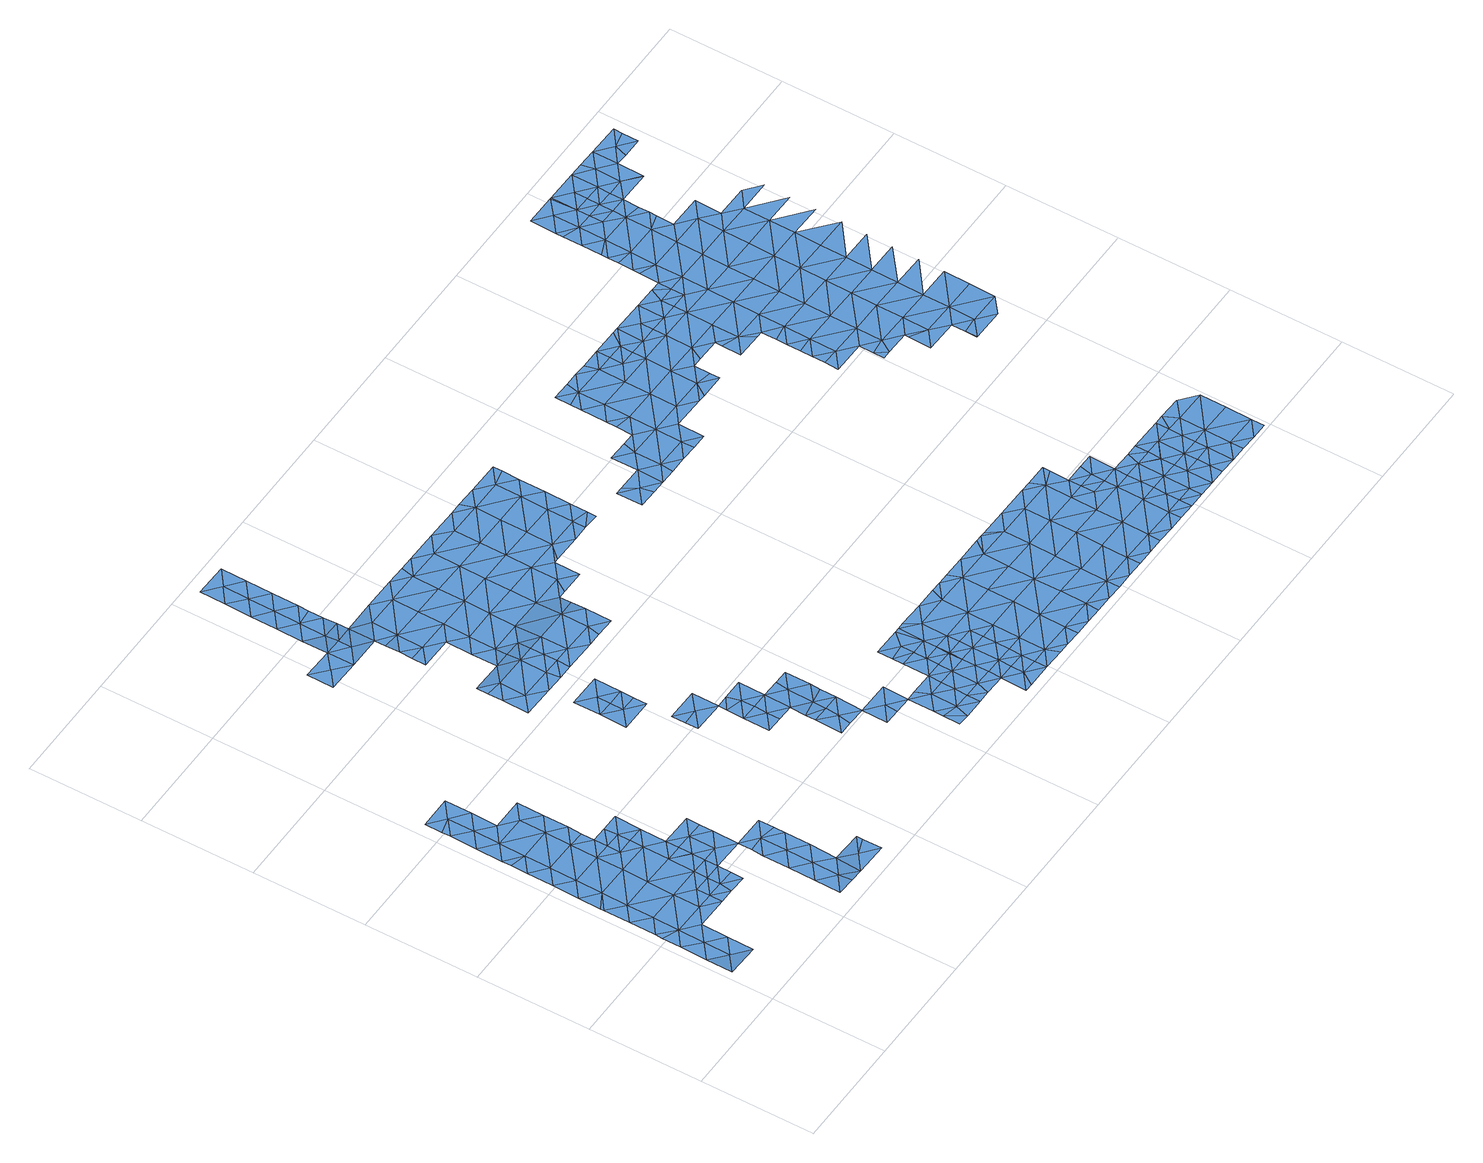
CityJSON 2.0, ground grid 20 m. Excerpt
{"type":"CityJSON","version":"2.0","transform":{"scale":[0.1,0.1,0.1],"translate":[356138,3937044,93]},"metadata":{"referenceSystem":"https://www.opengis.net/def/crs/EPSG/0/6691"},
"CityObjects":{
"waterbody1":{"type":"WaterBody","attributes":{"name":"10","class":"1140","function":"1","WaterBodyRiverFloodingRiskAttribute.description":"5","WaterBodyRiverFloodingRiskAttribute.rankOrg":"2","WaterBodyRiverFloodingRiskAttribute.adminType":"2","WaterBodyRiverFloodingRiskAttribute.scale":"L2"},"geometry":[{"type":"MultiSurface","lod":"1","boundaries":[[[0,1,2]],[[3,4,5]],[[6,7,8]],[[9,10,11]],[[12,13,14]],[[15,12,14]],[[16,15,17]],[[17,15,14]],[[18,19,20]],[[21,22,19]],[[20,12,23]],[[12,20,13]],[[20,19,13]],[[13,19,24]],[[1,25,2]],[[24,19,22]],[[22,26,24]],[[26,22,27]],[[27,22,28]],[[28,22,29]],[[29,22,21]],[[0,2,30]],[[31,30,2]],[[32,33,7]],[[33,34,7]],[[34,8,7]],[[25,3,5]],[[5,35,25]],[[36,37,38]],[[39,30,31]],[[2,40,31]],[[41,42,40]],[[41,43,42]],[[44,42,43]],[[44,10,9]],[[45,46,47]],[[37,40,2]],[[31,40,42]],[[9,42,44]],[[48,26,27]],[[13,24,9]],[[11,13,9]],[[14,13,11]],[[49,3,25]],[[1,49,25]],[[49,50,3]],[[50,4,3]],[[51,7,6]],[[7,51,32]],[[52,8,34]],[[5,8,52]],[[4,8,5]],[[6,8,4]],[[53,5,52]],[[5,53,35]],[[54,35,53]],[[38,35,54]],[[37,35,38]],[[35,37,25]],[[25,37,2]],[[40,37,36]],[[40,36,41]],[[45,55,46]],[[45,17,55]],[[45,16,17]],[[47,16,45]],[[19,56,21]],[[18,56,19]],[[57,56,18]],[[58,12,15]],[[23,12,58]],[[11,10,59]],[[14,11,59]],[[17,14,60]],[[60,55,17]],[[61,39,31]],[[62,61,31]],[[62,26,61]],[[63,61,26]],[[62,31,42]],[[9,62,42]],[[24,62,9]],[[48,63,26]],[[24,26,62]],[[64,14,59]],[[14,64,60]]]}]},
"waterbody2":{"type":"WaterBody","attributes":{"name":"10","class":"1140","function":"1","WaterBodyRiverFloodingRiskAttribute.description":"5","WaterBodyRiverFloodingRiskAttribute.rankOrg":"1","WaterBodyRiverFloodingRiskAttribute.adminType":"2","WaterBodyRiverFloodingRiskAttribute.scale":"L2"},"geometry":[{"type":"MultiSurface","lod":"1","boundaries":[[[23,18,20]],[[65,66,67]],[[23,68,65]],[[23,58,68]],[[65,68,66]],[[18,23,65]],[[65,67,57]],[[65,57,18]]]}]},
"waterbody3":{"type":"WaterBody","attributes":{"name":"10","class":"1140","function":"1","WaterBodyRiverFloodingRiskAttribute.description":"5","WaterBodyRiverFloodingRiskAttribute.rankOrg":"1","WaterBodyRiverFloodingRiskAttribute.adminType":"2","WaterBodyRiverFloodingRiskAttribute.scale":"L2"},"geometry":[{"type":"MultiSurface","lod":"1","boundaries":[[[69,70,71]],[[70,30,39]],[[70,39,71]],[[48,69,71]],[[63,48,71]],[[63,71,61]],[[61,71,39]]]}]},
"waterbody4":{"type":"WaterBody","attributes":{"name":"10","class":"1140","function":"1","WaterBodyRiverFloodingRiskAttribute.description":"5","WaterBodyRiverFloodingRiskAttribute.rankOrg":"1","WaterBodyRiverFloodingRiskAttribute.adminType":"2","WaterBodyRiverFloodingRiskAttribute.scale":"L2"},"geometry":[{"type":"MultiSurface","lod":"1","boundaries":[[[29,72,28]],[[28,72,27]],[[73,74,57]],[[74,21,56]],[[21,74,72]],[[75,72,74]],[[72,75,76]],[[72,76,77]],[[72,29,21]],[[73,75,74]],[[72,77,27]],[[56,57,74]]]}]},
"waterbody5":{"type":"WaterBody","attributes":{"name":"10","class":"1140","function":"1","WaterBodyRiverFloodingRiskAttribute.description":"5","WaterBodyRiverFloodingRiskAttribute.rankOrg":"1","WaterBodyRiverFloodingRiskAttribute.adminType":"2","WaterBodyRiverFloodingRiskAttribute.scale":"L2"},"geometry":[{"type":"MultiSurface","lod":"1","boundaries":[[[78,79,73]],[[80,81,82]],[[81,80,83]],[[83,84,81]],[[85,86,87]],[[88,82,81]],[[85,87,88]],[[89,85,88]],[[90,79,91]],[[91,79,92]],[[92,79,93]],[[93,79,78]],[[87,94,95]],[[96,73,79]],[[88,87,82]],[[85,89,92]],[[92,97,85]],[[97,86,85]],[[86,94,87]],[[95,82,87]],[[84,88,81]],[[92,93,97]],[[91,92,89]],[[90,96,79]]]}]},
"waterbody6":{"type":"WaterBody","attributes":{"name":"10","class":"1140","function":"1","WaterBodyRiverFloodingRiskAttribute.description":"5","WaterBodyRiverFloodingRiskAttribute.rankOrg":"1","WaterBodyRiverFloodingRiskAttribute.adminType":"2","WaterBodyRiverFloodingRiskAttribute.scale":"L2"},"geometry":[{"type":"MultiSurface","lod":"1","boundaries":[[[98,99,100]],[[98,101,99]],[[99,102,100]],[[103,101,104]],[[105,104,101]],[[98,105,101]],[[102,106,100]],[[103,99,101]],[[106,98,100]]]}]},
"waterbody7":{"type":"WaterBody","attributes":{"name":"10","class":"1140","function":"1","WaterBodyRiverFloodingRiskAttribute.description":"5","WaterBodyRiverFloodingRiskAttribute.rankOrg":"2","WaterBodyRiverFloodingRiskAttribute.adminType":"2","WaterBodyRiverFloodingRiskAttribute.scale":"L2"},"geometry":[{"type":"MultiSurface","lod":"1","boundaries":[[[107,108,109]],[[110,109,111]],[[110,112,109]],[[109,112,113]],[[109,108,111]],[[113,107,109]]]}]},
"waterbody8":{"type":"WaterBody","attributes":{"name":"10","class":"1140","function":"1","WaterBodyRiverFloodingRiskAttribute.description":"5","WaterBodyRiverFloodingRiskAttribute.rankOrg":"1","WaterBodyRiverFloodingRiskAttribute.adminType":"2","WaterBodyRiverFloodingRiskAttribute.scale":"L2"},"geometry":[{"type":"MultiSurface","lod":"1","boundaries":[[[110,111,114]],[[110,114,112]],[[114,115,116]],[[114,111,115]],[[112,114,116]]]}]},
"waterbody9":{"type":"WaterBody","attributes":{"name":"10","class":"1140","function":"1","WaterBodyRiverFloodingRiskAttribute.description":"5","WaterBodyRiverFloodingRiskAttribute.rankOrg":"1","WaterBodyRiverFloodingRiskAttribute.adminType":"2","WaterBodyRiverFloodingRiskAttribute.scale":"L2"},"geometry":[{"type":"MultiSurface","lod":"1","boundaries":[[[117,118,119]],[[120,118,121]],[[121,118,122]],[[123,121,124]],[[125,126,127]],[[128,119,120]],[[129,120,123]],[[128,120,129]],[[121,130,124]],[[122,130,121]],[[123,120,121]],[[125,119,128]],[[120,119,118]],[[127,119,125]],[[119,127,117]],[[131,118,117]],[[132,122,118]],[[133,118,131]],[[118,133,132]]]}]},
"waterbody10":{"type":"WaterBody","attributes":{"name":"10","class":"1140","function":"1","WaterBodyRiverFloodingRiskAttribute.description":"5","WaterBodyRiverFloodingRiskAttribute.rankOrg":"2","WaterBodyRiverFloodingRiskAttribute.adminType":"2","WaterBodyRiverFloodingRiskAttribute.scale":"L2"},"geometry":[{"type":"MultiSurface","lod":"1","boundaries":[[[134,135,136]],[[137,134,138]],[[139,134,136]],[[135,134,137]],[[134,139,138]]]}]},
"waterbody11":{"type":"WaterBody","attributes":{"name":"10","class":"1140","function":"1","WaterBodyRiverFloodingRiskAttribute.description":"5","WaterBodyRiverFloodingRiskAttribute.rankOrg":"2","WaterBodyRiverFloodingRiskAttribute.adminType":"2","WaterBodyRiverFloodingRiskAttribute.scale":"L2"},"geometry":[{"type":"MultiSurface","lod":"1","boundaries":[[[140,141,142]],[[143,144,142]],[[144,145,142]],[[145,146,142]],[[142,141,143]],[[146,140,142]]]}]},
"waterbody12":{"type":"WaterBody","attributes":{"name":"10","class":"1140","function":"1","WaterBodyRiverFloodingRiskAttribute.description":"5","WaterBodyRiverFloodingRiskAttribute.rankOrg":"2","WaterBodyRiverFloodingRiskAttribute.adminType":"2","WaterBodyRiverFloodingRiskAttribute.scale":"L2"},"geometry":[{"type":"MultiSurface","lod":"1","boundaries":[[[147,148,149]],[[150,147,149]],[[151,152,153]],[[152,154,153]],[[150,154,152]],[[153,154,155]],[[154,156,155]],[[153,155,157]],[[156,154,149]],[[158,151,153]],[[159,151,158]],[[160,161,162]],[[163,99,162]],[[163,158,157]],[[158,162,161]],[[148,156,149]],[[150,149,154]],[[158,163,162]],[[103,162,99]],[[103,160,162]],[[104,160,103]],[[159,158,161]],[[157,158,153]]]}]},
"waterbody13":{"type":"WaterBody","attributes":{"name":"10","class":"1140","function":"1","WaterBodyRiverFloodingRiskAttribute.description":"5","WaterBodyRiverFloodingRiskAttribute.rankOrg":"1","WaterBodyRiverFloodingRiskAttribute.adminType":"2","WaterBodyRiverFloodingRiskAttribute.scale":"L2"},"geometry":[{"type":"MultiSurface","lod":"1","boundaries":[[[164,165,166]],[[165,167,166]],[[167,165,135]],[[143,141,166]],[[144,143,166]],[[167,144,166]],[[141,164,166]]]}]},
"waterbody14":{"type":"WaterBody","attributes":{"name":"10","class":"1140","function":"1","WaterBodyRiverFloodingRiskAttribute.description":"5","WaterBodyRiverFloodingRiskAttribute.rankOrg":"2","WaterBodyRiverFloodingRiskAttribute.adminType":"2","WaterBodyRiverFloodingRiskAttribute.scale":"L2"},"geometry":[{"type":"MultiSurface","lod":"1","boundaries":[[[168,169,170]],[[170,169,171]],[[170,172,168]],[[172,170,173]],[[174,173,170]],[[171,174,170]]]}]},
"waterbody15":{"type":"WaterBody","attributes":{"name":"10","class":"1140","function":"1","WaterBodyRiverFloodingRiskAttribute.description":"5","WaterBodyRiverFloodingRiskAttribute.rankOrg":"1","WaterBodyRiverFloodingRiskAttribute.adminType":"2","WaterBodyRiverFloodingRiskAttribute.scale":"L2"},"geometry":[{"type":"MultiSurface","lod":"1","boundaries":[[[174,171,175]],[[175,176,174]],[[176,175,140]],[[177,175,171]],[[176,173,174]],[[178,179,141]],[[179,178,180]],[[178,181,180]],[[181,178,175]],[[181,175,177]],[[140,178,141]],[[175,178,140]]]}]},
"waterbody16":{"type":"WaterBody","attributes":{"name":"10","class":"1140","function":"1","WaterBodyRiverFloodingRiskAttribute.description":"5","WaterBodyRiverFloodingRiskAttribute.rankOrg":"2","WaterBodyRiverFloodingRiskAttribute.adminType":"2","WaterBodyRiverFloodingRiskAttribute.scale":"L2"},"geometry":[{"type":"MultiSurface","lod":"1","boundaries":[[[182,183,184]],[[184,183,169]],[[183,185,169]],[[186,185,183]],[[182,186,183]]]}]},
"waterbody17":{"type":"WaterBody","attributes":{"name":"10","class":"1140","function":"1","WaterBodyRiverFloodingRiskAttribute.description":"5","WaterBodyRiverFloodingRiskAttribute.rankOrg":"2","WaterBodyRiverFloodingRiskAttribute.adminType":"2","WaterBodyRiverFloodingRiskAttribute.scale":"L2"},"geometry":[{"type":"MultiSurface","lod":"1","boundaries":[[[187,188,189]],[[188,190,189]],[[191,189,190]],[[192,189,193]],[[194,189,192]],[[194,187,189]],[[187,194,195]],[[196,193,197]],[[193,196,186]],[[193,186,192]],[[198,197,193]],[[198,193,191]],[[191,193,189]]]}]},
"waterbody18":{"type":"WaterBody","attributes":{"name":"10","class":"1140","function":"1","WaterBodyRiverFloodingRiskAttribute.description":"5","WaterBodyRiverFloodingRiskAttribute.rankOrg":"2","WaterBodyRiverFloodingRiskAttribute.adminType":"2","WaterBodyRiverFloodingRiskAttribute.scale":"L2"},"geometry":[{"type":"MultiSurface","lod":"1","boundaries":[[[199,200,201]],[[202,200,199]],[[202,203,200]],[[204,203,202]],[[131,117,205]],[[199,201,206]],[[207,208,209]],[[208,207,210]],[[210,207,211]],[[212,213,214]],[[211,212,214]],[[215,212,211]],[[216,212,215]],[[212,216,217]],[[217,216,218]],[[218,216,105]],[[105,216,219]],[[104,105,219]],[[220,221,222]],[[220,199,221]],[[223,224,225]],[[219,223,225]],[[216,226,223]],[[220,227,202]],[[200,203,228]],[[220,202,199]],[[201,200,229]],[[199,206,221]],[[229,230,201]],[[231,232,229]],[[231,233,234]],[[235,203,204]],[[203,235,236]],[[127,126,237]],[[127,237,117]],[[117,237,205]],[[238,205,237]],[[239,240,238]],[[240,241,209]],[[207,209,242]],[[208,210,122]],[[211,207,215]],[[215,226,216]],[[212,217,213]],[[219,216,223]],[[219,225,104]],[[243,231,234]],[[244,231,243]],[[244,232,231]],[[232,245,229]],[[230,229,245]],[[201,230,206]],[[235,246,236]],[[247,246,235]],[[247,248,246]],[[247,249,248]],[[249,247,239]],[[247,240,239]],[[250,238,251]],[[251,238,252]],[[252,238,237]],[[253,252,237]],[[253,254,252]],[[251,252,255]],[[255,252,254]],[[126,253,237]],[[239,238,250]],[[256,257,258]],[[259,257,256]],[[259,260,257]],[[234,233,261]],[[233,262,261]],[[233,263,262]],[[228,263,233]],[[203,263,228]],[[229,228,233]],[[229,200,228]],[[233,231,229]],[[263,236,262]],[[262,236,257]],[[261,262,260]],[[260,262,257]],[[264,259,256]],[[258,257,236]],[[265,258,236]],[[247,235,240]],[[240,235,241]],[[265,236,246]],[[236,263,203]],[[241,235,204]],[[241,204,209]],[[209,204,242]],[[204,202,242]],[[227,242,202]],[[226,242,227]],[[226,215,242]],[[215,207,242]],[[226,227,223]],[[227,220,223]],[[220,224,223]],[[220,222,224]],[[132,133,208]],[[132,208,122]],[[131,205,133]],[[266,205,238]],[[266,238,240]],[[209,266,240]],[[266,209,208]],[[133,205,266]],[[208,133,266]]]}]},
"waterbody19":{"type":"WaterBody","attributes":{"name":"10","class":"1140","function":"1","WaterBodyRiverFloodingRiskAttribute.description":"5","WaterBodyRiverFloodingRiskAttribute.rankOrg":"1","WaterBodyRiverFloodingRiskAttribute.adminType":"2","WaterBodyRiverFloodingRiskAttribute.scale":"L2"},"geometry":[{"type":"MultiSurface","lod":"1","boundaries":[[[191,267,198]],[[268,269,270]],[[190,271,270]],[[271,268,270]],[[188,271,190]],[[272,273,274]],[[274,275,267]],[[270,191,190]],[[272,274,267]],[[276,270,269]],[[267,270,276]],[[191,270,267]],[[198,267,197]],[[275,197,267]],[[276,272,267]]]}]},
"waterbody20":{"type":"WaterBody","attributes":{"name":"10","class":"1140","function":"1","WaterBodyRiverFloodingRiskAttribute.description":"5","WaterBodyRiverFloodingRiskAttribute.rankOrg":"2","WaterBodyRiverFloodingRiskAttribute.adminType":"2","WaterBodyRiverFloodingRiskAttribute.scale":"L2"},"geometry":[{"type":"MultiSurface","lod":"1","boundaries":[[[277,278,279]],[[279,280,197]],[[279,197,275]],[[279,278,281]],[[281,280,279]],[[277,274,273]],[[275,274,279]],[[277,279,274]]]}]},
"waterbody21":{"type":"WaterBody","attributes":{"name":"10","class":"1140","function":"1","WaterBodyRiverFloodingRiskAttribute.description":"5","WaterBodyRiverFloodingRiskAttribute.rankOrg":"1","WaterBodyRiverFloodingRiskAttribute.adminType":"2","WaterBodyRiverFloodingRiskAttribute.scale":"L2"},"geometry":[{"type":"MultiSurface","lod":"1","boundaries":[[[282,283,284]],[[283,282,285]],[[286,283,285]],[[283,268,284]],[[287,268,283]],[[283,286,288]],[[288,287,283]]]}]},
"waterbody22":{"type":"WaterBody","attributes":{"name":"10","class":"1140","function":"1","WaterBodyRiverFloodingRiskAttribute.description":"5","WaterBodyRiverFloodingRiskAttribute.rankOrg":"2","WaterBodyRiverFloodingRiskAttribute.adminType":"2","WaterBodyRiverFloodingRiskAttribute.scale":"L2"},"geometry":[{"type":"MultiSurface","lod":"1","boundaries":[[[289,276,269]],[[276,290,272]],[[272,290,273]],[[291,273,290]],[[292,293,289]],[[289,290,276]],[[287,289,268]],[[293,290,289]],[[294,291,290]],[[269,268,289]],[[293,295,290]],[[295,294,290]],[[287,288,289]],[[292,289,288]]]}]},
"waterbody23":{"type":"WaterBody","attributes":{"name":"10","class":"1140","function":"1","WaterBodyRiverFloodingRiskAttribute.description":"5","WaterBodyRiverFloodingRiskAttribute.rankOrg":"3","WaterBodyRiverFloodingRiskAttribute.adminType":"2","WaterBodyRiverFloodingRiskAttribute.scale":"L2"},"geometry":[{"type":"MultiSurface","lod":"1","boundaries":[[[296,297,298]],[[297,296,299]],[[296,300,299]],[[296,301,300]],[[300,301,302]],[[302,301,303]],[[303,301,304]],[[304,301,298]],[[304,298,305]],[[305,298,306]],[[306,298,307]],[[298,308,307]],[[307,308,309]],[[309,308,310]],[[308,297,310]],[[311,310,297]],[[310,311,312]],[[312,311,313]],[[313,311,314]],[[311,315,314]],[[315,316,314]],[[317,316,315]],[[317,318,316]],[[317,319,318]],[[317,320,319]],[[317,321,320]],[[317,322,321]],[[299,322,317]],[[323,322,299]],[[324,322,323]],[[322,324,325]],[[326,324,327]],[[327,328,326]],[[329,328,327]],[[330,331,332]],[[333,334,303]],[[335,303,334]],[[333,303,336]],[[336,303,337]],[[338,336,337]],[[339,340,341]],[[337,341,340]],[[341,337,305]],[[342,343,293]],[[342,306,343]],[[343,306,344]],[[343,344,294]],[[294,344,345]],[[345,344,346]],[[346,344,347]],[[344,309,347]],[[309,348,347]],[[349,348,309]],[[350,310,351]],[[352,347,353]],[[354,346,352]],[[346,354,355]],[[280,281,356]],[[356,281,357]],[[281,278,357]],[[277,273,345]],[[273,291,345]],[[277,345,278]],[[278,358,357]],[[358,278,355]],[[357,359,356]],[[358,359,357]],[[346,355,278]],[[349,309,350]],[[348,353,347]],[[347,352,346]],[[345,346,278]],[[291,294,345]],[[343,294,295]],[[295,293,343]],[[342,293,292]],[[339,341,360]],[[337,340,338]],[[335,334,361]],[[361,362,335]],[[335,362,332]],[[363,335,332]],[[335,363,302]],[[362,330,332]],[[364,363,332]],[[363,364,327]],[[327,364,365]],[[327,323,363]],[[300,363,323]],[[365,364,366]],[[329,327,365]],[[327,324,323]],[[325,321,322]],[[299,317,315]],[[312,351,310]],[[311,297,315]],[[309,310,350]],[[344,307,309]],[[306,307,344]],[[305,306,342]],[[337,304,305]],[[337,303,304]],[[303,335,302]],[[300,302,363]],[[300,323,299]],[[297,299,315]],[[298,297,308]],[[301,296,298]],[[367,364,368]],[[332,368,364]],[[368,332,331]],[[341,305,369]],[[369,305,342]],[[369,342,288]],[[292,288,342]],[[369,288,286]],[[286,285,369]],[[285,370,369]],[[370,360,369]],[[360,341,369]],[[371,372,368]],[[372,373,368]],[[368,331,371]],[[367,368,373]],[[366,364,367]]]}]},
"waterbody24":{"type":"WaterBody","attributes":{"name":"10","class":"1140","function":"1","WaterBodyRiverFloodingRiskAttribute.description":"5","WaterBodyRiverFloodingRiskAttribute.rankOrg":"1","WaterBodyRiverFloodingRiskAttribute.adminType":"2","WaterBodyRiverFloodingRiskAttribute.scale":"L2"},"geometry":[{"type":"MultiSurface","lod":"1","boundaries":[[[374,375,376]],[[377,376,375]],[[377,375,378]],[[375,374,379]],[[378,375,380]],[[380,375,379]],[[381,380,379]],[[382,381,379]],[[383,384,380]],[[381,383,380]],[[383,385,384]],[[381,382,386]],[[381,386,387]],[[385,383,388]],[[383,381,389]],[[389,381,387]],[[386,390,387]],[[383,389,388]],[[391,392,388]],[[387,390,393]],[[392,391,394]],[[387,395,389]],[[388,389,391]],[[387,393,395]],[[396,394,397]],[[394,391,397]],[[398,399,396]],[[395,400,389]],[[389,401,391]],[[399,398,402]],[[398,396,397]],[[391,401,397]],[[403,402,398]],[[404,400,395]],[[389,400,401]],[[397,405,398]],[[406,403,398]],[[407,406,398]],[[397,401,405]],[[405,407,398]],[[404,408,400]],[[408,404,409]],[[410,406,407]],[[401,400,411]],[[412,407,405]],[[411,400,408]],[[413,408,409]],[[414,412,405]],[[405,401,414]],[[415,416,407]],[[414,401,411]],[[410,407,416]],[[407,412,415]],[[417,411,408]],[[418,417,408]],[[408,413,418]],[[419,412,414]],[[420,414,411]],[[421,411,417]],[[422,419,414]],[[417,423,421]],[[420,411,421]],[[422,414,420]],[[423,424,421]],[[425,422,420]],[[426,427,428]],[[424,429,421]],[[430,420,421]],[[431,425,420]],[[427,426,424]],[[432,433,434]],[[429,430,421]],[[433,435,434]],[[426,429,424]],[[428,436,426]],[[437,433,432]],[[438,439,435]],[[433,438,435]],[[439,438,440]],[[431,420,430]],[[441,426,436]],[[440,442,443]],[[438,442,440]],[[442,441,443]],[[444,429,426]],[[445,431,430]],[[446,447,448]],[[437,449,433]],[[426,441,450]],[[433,449,438]],[[448,451,446]],[[442,450,441]],[[429,444,430]],[[446,451,437]],[[430,452,445]],[[451,449,437]],[[438,453,442]],[[426,450,444]],[[454,452,430]],[[451,448,455]],[[442,456,450]],[[438,449,453]],[[430,444,454]],[[457,458,459]],[[452,460,461]],[[450,462,444]],[[454,460,452]],[[459,458,455]],[[442,453,456]],[[460,463,461]],[[456,462,450]],[[464,458,457]],[[465,466,451]],[[451,455,465]],[[463,467,468]],[[449,451,466]],[[455,458,465]],[[463,460,467]],[[454,444,469]],[[470,468,467]],[[471,472,470]],[[473,474,475]],[[453,449,476]],[[444,462,469]],[[472,471,477]],[[478,475,474]],[[471,470,467]],[[464,479,458]],[[480,481,454]],[[482,483,477]],[[449,466,476]],[[480,454,469]],[[471,482,477]],[[456,453,484]],[[460,454,481]],[[460,485,467]],[[464,475,478]],[[465,458,479]],[[484,453,476]],[[484,486,456]],[[487,483,482]],[[478,479,464]],[[488,489,487]],[[462,456,486]],[[462,490,469]],[[478,474,491]],[[489,488,492]],[[488,487,482]],[[466,465,493]],[[493,465,479]],[[493,494,466]],[[460,481,485]],[[495,496,492]],[[471,467,497]],[[498,479,478]],[[499,488,482]],[[476,466,494]],[[480,469,490]],[[492,488,495]],[[476,500,484]],[[498,478,491]],[[462,486,490]],[[501,481,480]],[[467,485,497]],[[502,499,482]],[[482,471,502]],[[499,503,488]],[[504,486,484]],[[505,493,479]],[[503,506,488]],[[502,471,497]],[[507,496,495]],[[476,494,500]],[[495,488,506]],[[480,490,508]],[[481,509,485]],[[510,494,493]],[[479,498,511]],[[480,508,501]],[[497,485,512]],[[484,500,504]],[[486,513,490]],[[495,506,507]],[[514,499,502]],[[505,479,511]],[[515,500,494]],[[507,506,516]],[[481,501,509]],[[497,512,517]],[[518,516,506]],[[502,497,519]],[[486,504,520]],[[512,485,509]],[[521,514,502]],[[497,517,519]],[[522,502,519]],[[486,520,513]],[[506,523,518]],[[508,490,524]],[[502,522,521]],[[509,525,512]],[[501,508,524]],[[526,520,504]],[[523,527,518]],[[528,516,518]],[[490,513,524]],[[509,501,529]],[[504,500,530]],[[527,528,518]],[[501,531,529]],[[509,529,525]],[[501,524,531]],[[532,527,533]],[[533,521,532]],[[513,520,526]],[[527,534,528]],[[521,535,532]],[[534,527,532]],[[524,513,536]],[[537,529,531]],[[528,534,538]],[[531,524,539]],[[540,532,535]],[[541,532,540]],[[542,537,531]],[[534,532,541]],[[538,534,543]],[[534,541,543]],[[544,545,541]],[[543,541,545]],[[545,546,543]],[[544,547,545]],[[548,545,547]],[[546,545,548]]]}]},
"waterbody25":{"type":"WaterBody","attributes":{"name":"10","class":"1140","function":"1","WaterBodyRiverFloodingRiskAttribute.description":"5","WaterBodyRiverFloodingRiskAttribute.rankOrg":"2","WaterBodyRiverFloodingRiskAttribute.adminType":"2","WaterBodyRiverFloodingRiskAttribute.scale":"L2"},"geometry":[{"type":"MultiSurface","lod":"1","boundaries":[[[549,373,372]],[[367,373,550]],[[373,549,550]],[[551,365,366]],[[551,367,550]],[[366,367,551]],[[549,552,550]],[[365,553,329]],[[329,553,328]],[[553,365,551]],[[550,554,551]],[[554,550,552]],[[553,555,328]],[[556,557,551]],[[556,551,554]],[[553,551,557]],[[552,558,554]],[[559,555,553]],[[553,557,560]],[[552,561,558]],[[559,553,560]],[[562,554,558]],[[555,559,563]],[[561,564,558]],[[558,565,562]],[[564,565,558]],[[565,564,566]],[[564,567,566]],[[566,568,565]],[[568,569,570]],[[570,565,568]],[[567,571,566]],[[569,572,573]],[[574,575,573]],[[572,569,568]],[[571,576,566]],[[574,573,572]],[[568,566,576]],[[577,576,571]],[[578,574,572]],[[579,580,568]],[[579,568,576]],[[580,578,572]],[[572,568,580]]]}]},
"waterbody26":{"type":"WaterBody","attributes":{"name":"10","class":"1140","function":"1","WaterBodyRiverFloodingRiskAttribute.description":"5","WaterBodyRiverFloodingRiskAttribute.rankOrg":"2","WaterBodyRiverFloodingRiskAttribute.adminType":"2","WaterBodyRiverFloodingRiskAttribute.scale":"L2"},"geometry":[{"type":"MultiSurface","lod":"1","boundaries":[[[325,326,581]],[[582,581,583]],[[328,583,581]],[[581,321,325]],[[581,582,321]],[[581,326,328]],[[326,325,324]]]}]},
"waterbody27":{"type":"WaterBody","attributes":{"name":"10","class":"1140","function":"1","WaterBodyRiverFloodingRiskAttribute.description":"5","WaterBodyRiverFloodingRiskAttribute.rankOrg":"1","WaterBodyRiverFloodingRiskAttribute.adminType":"2","WaterBodyRiverFloodingRiskAttribute.scale":"L2"},"geometry":[{"type":"MultiSurface","lod":"1","boundaries":[[[570,569,584]],[[584,569,585]],[[569,573,585]],[[585,557,584]],[[585,560,557]],[[560,585,559]],[[575,563,585]],[[573,575,585]],[[557,556,584]],[[559,585,563]],[[556,554,584]],[[565,570,584]],[[562,565,584]],[[562,584,554]]]}]},
"waterbody28":{"type":"WaterBody","attributes":{"name":"10","class":"1140","function":"1","WaterBodyRiverFloodingRiskAttribute.description":"5","WaterBodyRiverFloodingRiskAttribute.rankOrg":"2","WaterBodyRiverFloodingRiskAttribute.adminType":"2","WaterBodyRiverFloodingRiskAttribute.scale":"L2"},"geometry":[{"type":"MultiSurface","lod":"1","boundaries":[[[416,586,587]],[[588,461,463]],[[461,588,589]],[[452,461,589]],[[445,452,589]],[[590,422,425]],[[419,422,586]],[[590,591,422]],[[592,589,588]],[[591,590,592]],[[592,590,431]],[[425,431,590]],[[589,431,445]],[[589,592,431]],[[587,586,591]],[[416,415,586]],[[586,422,591]],[[412,586,415]],[[419,586,412]]]}]},
"waterbody29":{"type":"WaterBody","attributes":{"name":"10","class":"1140","function":"1","WaterBodyRiverFloodingRiskAttribute.description":"5","WaterBodyRiverFloodingRiskAttribute.rankOrg":"2","WaterBodyRiverFloodingRiskAttribute.adminType":"2","WaterBodyRiverFloodingRiskAttribute.scale":"L2"},"geometry":[{"type":"MultiSurface","lod":"1","boundaries":[[[521,533,593]],[[514,521,593]],[[503,514,593]],[[514,503,499]],[[593,533,527]],[[503,593,506]],[[527,523,593]],[[523,506,593]]]}]}
},
"vertices":[
[119,417,23],[120,441,23],[91,418,23],[93,510,23],[65,533,23],[36,511,23],[66,580,23],[37,603,23],[37,557,23],[32,280,23],[3,257,24],[32,233,23],[87,186,23],[88,232,23],[31,187,23],[59,164,23],[58,118,23],[30,141,23],[144,208,23],[145,232,23],[116,209,23],[174,254,23],[146,278,23],[116,186,23],[89,279,23],[92,464,23],[146,324,23],[174,301,23],[174,278,23],[174,255,23],[119,394,23],[90,371,23],[9,626,23],[9,596,23],[9,581,23],[35,465,23],[6,396,23],[35,419,23],[6,442,23],[119,371,23],[34,372,23],[5,349,23],[33,326,23],[4,310,23],[4,304,23],[29,95,23],[0,72,25],[57,71,23],[175,346,23],[120,486,23],[121,533,23],[66,626,23],[8,534,23],[7,488,23],[7,471,23],[1,118,24],[173,231,23],[173,208,23],[115,163,23],[3,211,24],[2,165,24],[118,347,23],[90,325,23],[147,347,23],[2,198,24],
[144,185,23],[172,162,23],[173,184,23],[141,163,23],
[176,393,23],[146,393,23],[147,370,23],
[202,277,23],[229,207,23],[201,231,23],[230,253,23],[230,276,23],[231,300,23],
[229,183,23],[257,184,23],[340,21,19],[312,44,19],[283,22,20],[340,55,19],[340,66,19],[256,91,23],[227,68,23],[255,45,23],[284,67,22],[285,114,23],[286,179,23],[286,160,23],[257,138,23],[228,161,23],[226,23,23],[258,22,22],[286,206,23],[228,115,23],
[240,900,8],[241,947,7],[213,924,8],[269,923,8],[185,948,8],[270,946,7],[298,946,8],[297,899,10],[184,901,8],
[404,481,14],[404,504,14],[376,505,14],[376,528,14],[405,528,14],[348,529,14],[347,482,14],
[377,552,14],[406,575,14],[348,576,14],
[407,667,14],[379,690,14],[378,644,14],[321,645,14],[322,691,14],[351,714,12],[294,668,14],[294,694,14],[381,620,14],[406,620,14],[407,643,14],[349,621,14],[293,622,14],[294,715,14],[407,690,14],[379,714,12],[408,713,12],
[431,412,14],[459,388,14],[459,435,14],[403,389,14],[403,411,14],[403,436,14],
[514,295,14],[515,341,14],[486,319,14],[487,341,14],[458,342,14],[457,296,14],[486,296,14],
[302,1176,5],[245,1177,5],[273,1154,5],[301,1131,5],[300,1038,5],[300,1084,5],[272,1062,5],[272,1108,5],[243,1085,5],[244,1132,5],[243,1039,5],[271,1016,5],[299,1019,5],[299,968,7],[299,992,5],[270,970,5],[242,993,5],
[516,388,14],[481,388,14],[487,365,14],[458,373,14],
[537,202,12],[569,201,12],[541,225,12],[570,248,13],[513,202,12],[514,249,13],[542,248,13],
[542,272,14],[514,267,13],[570,277,13],[543,318,14],[546,340,14],[571,340,14],[571,295,14],
[595,155,12],[597,178,12],[568,156,12],[626,200,12],[625,155,12],
[644,61,12],[680,61,12],[652,85,12],[680,84,12],[681,107,12],[625,108,12],[653,131,12],[624,92,12],[624,62,12],[643,155,12],[682,154,12],[681,131,12],
[496,919,11],[552,872,11],[552,918,11],[495,873,11],[551,826,11],[494,827,11],[435,689,14],[525,942,11],[380,782,11],[380,736,11],[437,782,11],[351,760,11],[352,806,11],[324,830,11],[296,831,11],[296,807,11],[381,829,11],[325,876,11],[297,854,11],[297,879,10],[326,922,11],[439,920,11],[468,943,11],[444,943,11],[383,921,11],[411,944,11],[354,945,11],[382,875,11],[438,874,11],[608,871,11],[609,917,11],[581,941,11],[666,917,11],[638,940,11],[665,871,11],[693,893,11],[550,780,11],[607,779,11],[435,643,14],[492,689,14],[521,711,11],[493,735,11],[494,781,11],[438,828,11],[694,923,11],[694,939,11],[601,941,11],[578,756,11],[550,734,11],[577,711,11],[536,711,11],[521,690,12],[520,665,14],[491,642,14],[462,619,14],[486,619,14],[520,618,14],[663,755,11],[664,778,11],[635,755,11],[692,770,11],[692,801,11],[693,847,11],[664,824,11],[608,825,11],[691,754,11],[586,756,11],[436,736,11],
[710,130,12],[737,60,12],[738,83,12],[709,84,12],[701,61,12],[738,130,12],[739,153,12],[738,153,12],[710,154,12],[738,107,12],
[739,176,12],[739,199,12],[711,176,12],[682,200,12],[711,199,12],
[749,14,12],[765,37,12],[736,15,12],[793,14,12],[793,36,12],[765,60,12],[793,59,12],
[766,83,12],[766,129,12],[767,153,12],[794,82,12],[794,106,12],[795,152,12],[795,129,12],
[993,126,12],[994,172,12],[936,127,12],[1050,171,12],[1050,125,12],[992,79,12],[1049,78,12],[991,33,12],[936,80,12],[879,81,12],[880,128,12],[880,174,12],[937,173,12],[881,220,12],[938,219,12],[994,218,12],[967,242,12],[975,241,12],[1023,241,12],[1051,217,12],[1080,240,12],[1108,216,12],[1098,239,12],[1136,239,12],[1136,227,12],[1135,192,12],[1107,170,12],[1106,124,12],[1135,147,12],[1135,170,12],[1163,146,12],[1163,123,12],[1192,146,12],[1191,123,12],[1104,9,12],[1133,8,12],[1105,31,12],[991,10,12],[1019,10,12],[1048,32,12],[963,11,12],[935,34,12],[934,11,12],[878,12,12],[906,12,12],[878,35,12],[822,82,12],[823,129,12],[824,175,12],[767,175,12],[768,221,12],[825,221,12],[853,243,12],[872,243,12],[910,242,12],[955,242,12],[796,244,12],[834,244,12],[752,245,12],[740,245,12],[683,219,12],[711,222,12],[732,245,12],[683,246,12],[850,13,12],[1048,9,12],[1076,9,12],[1106,77,12],[1162,76,12],[1191,99,12],[1191,76,12],[1190,53,12],[1161,30,12],[822,36,12],[830,13,12],[1161,8,12],[1190,7,12],[1190,30,12],
[780,707,11],[776,730,11],[748,708,11],[748,753,11],[760,753,11],[804,707,11],[805,752,11],[833,729,11],[831,706,11],[833,775,11],[805,799,11],[840,798,11],[861,706,11],[889,728,11],[862,798,11],[890,774,11],[890,705,11],[891,821,11],[863,826,11],[917,705,11],[863,845,11],[918,751,11],[864,890,11],[892,867,11],[892,913,11],[864,909,11],[947,773,11],[948,820,11],[865,937,11],[897,936,11],[975,750,11],[948,866,11],[921,936,11],[949,912,11],[1003,772,11],[988,749,11],[943,935,11],[1004,819,11],[977,888,11],[1031,749,11],[1005,865,11],[978,912,11],[978,935,11],[1032,795,11],[1031,767,11],[1005,888,11],[1062,864,11],[1061,818,11],[1033,887,11],[1048,795,11],[1089,794,11],[1062,887,11],[1117,771,11],[1089,781,11],[1088,748,11],[1117,817,11],[1118,863,11],[1090,886,11],[1142,608,11],[1171,631,11],[1143,632,11],[1143,655,11],[1134,747,11],[1199,607,11],[1172,678,11],[1143,676,11],[1144,701,11],[1144,747,11],[1173,724,11],[1144,719,11],[1174,816,11],[1119,886,11],[1199,581,11],[1199,562,11],[1213,562,11],[1228,630,11],[1173,770,11],[1227,584,11],[1147,886,11],[1228,677,11],[1175,862,11],[1255,561,11],[1229,723,11],[1254,514,11],[1283,537,11],[1255,554,11],[1176,908,11],[1147,909,11],[1230,769,11],[1147,932,11],[1311,513,11],[1284,583,11],[1284,629,11],[1176,955,11],[1148,966,11],[1231,815,11],[1148,979,11],[1177,1001,11],[1149,1004,11],[1310,467,11],[1311,467,11],[1311,488,11],[1285,676,11],[1149,1024,11],[1339,490,11],[1340,536,11],[1231,861,11],[1232,907,11],[1178,1047,11],[1149,1035,11],[1286,722,11],[1233,954,11],[1287,768,11],[1150,1071,11],[1179,1094,11],[1150,1104,11],[1287,814,11],[1367,466,11],[1150,1117,11],[1340,582,11],[1341,628,11],[1179,1140,11],[1151,1163,11],[1234,1000,11],[1395,489,11],[1207,1070,11],[1342,675,11],[1289,907,11],[1234,1046,11],[1207,1093,11],[1343,721,11],[1397,581,11],[1207,1116,11],[1205,1162,11],[1288,860,11],[1290,953,11],[1398,627,11],[1396,535,11],[1261,977,11],[1344,814,11],[1235,1069,11],[1398,674,11],[1208,1162,11],[1262,1008,11],[1236,1139,11],[1262,1022,11],[1343,767,11],[1263,1069,11],[1262,1040,11],[1236,1116,11],[1345,860,11],[1319,976,11],[1400,766,11],[1264,1115,11],[1264,1161,11],[1318,929,11],[1399,720,11],[1345,906,11],[1292,1092,11],[1263,1092,11],[1293,1138,11],[1320,1068,11],[1401,813,11],[1374,928,11],[1289,1161,11],[1401,859,11],[1320,1069,11],[1321,1115,11],[1402,905,11],[1321,1160,11],[1342,1114,11],[1349,1137,11],[1378,1159,11],[1377,1114,11],[1377,1143,11],
[1218,7,12],[1218,30,12],[1219,76,12],[1246,6,12],[1220,122,12],[1247,52,12],[1228,145,12],[1247,75,12],[1247,98,12],[1275,29,12],[1248,122,12],[1247,99,12],[1274,6,12],[1275,51,12],[1248,145,12],[1303,5,12],[1304,51,12],[1331,28,12],[1331,5,12],[1332,74,12],[1304,97,12],[1304,74,12],[1359,4,12],[1333,120,12],[1305,121,12],[1321,144,12],[1305,144,12],[1388,27,12],[1388,4,12],[1361,143,12],[1389,73,12],[1389,119,12],
[1164,169,12],[1168,192,12],[1193,191,12],
[1275,75,12],[1276,121,12],
[1006,911,11],[1023,934,11],[1130,932,11],[1119,909,11],[1062,910,11],[1034,934,11],[1091,933,11],
[1235,1093,11]
]}
